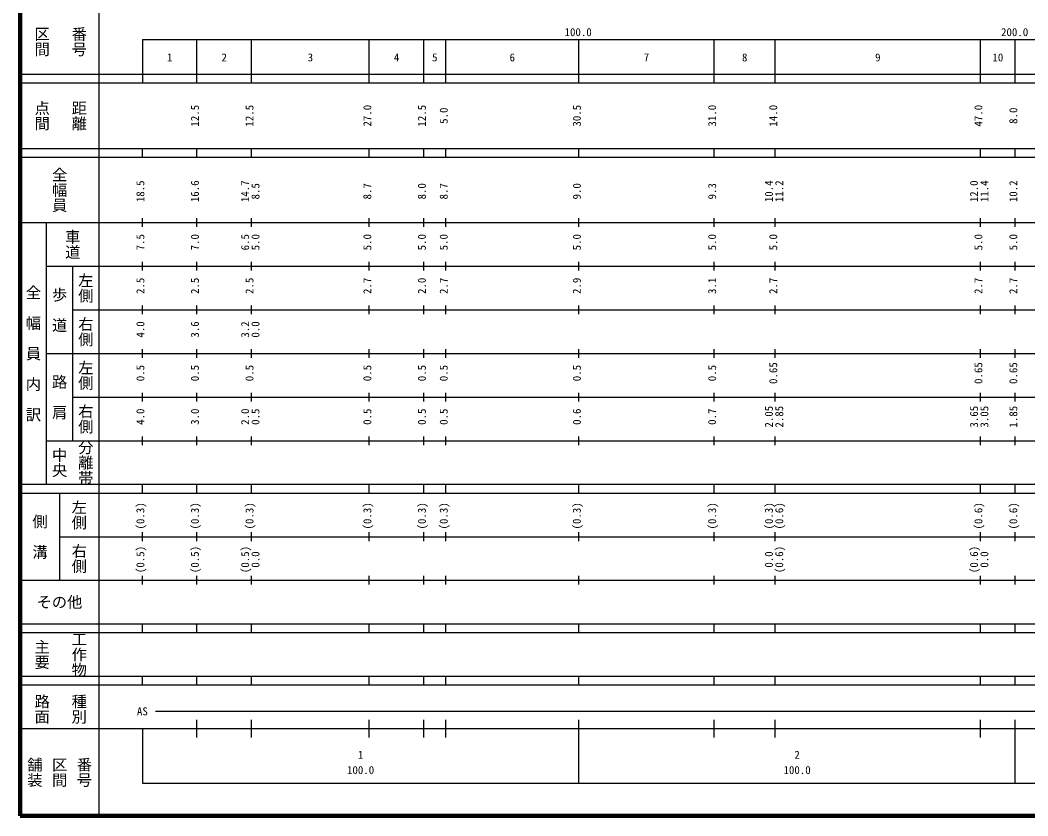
# Model space of a CAD drawing. Units: millimetres on the paper, enlarged 1000 times. Extents: x 40000 to 680000, y 20000 to 380000.
# Drawn here: x 40000 to 270872, y 20000 to 202409 of the extents above; entities that cross this region are included whole.
import ezdxf
from ezdxf.enums import TextEntityAlignment as Align

# ---------------------------------------------------------------- set-up
doc = ezdxf.new("R2010")
doc.units = ezdxf.units.MM
doc.header["$LTSCALE"] = 1000
doc.layers.add('M-TTL', color=2, linetype='Continuous', lineweight=140)
doc.layers.add('M-TTL-BAND', color=7, linetype='Continuous', lineweight=25)
doc.styles.add('@ＭＳ ゴシック', font='')
doc.styles.add('ＭＳ ゴシック', font='')
doc.styles.get('@ＭＳ ゴシック').set_extended_font_data('@MS Gothic')
doc.styles.get('ＭＳ ゴシック').set_extended_font_data('MS Gothic')

msp = doc.modelspace()

# ---------------------------------------------------------------- linework, layer by layer
at = {"layer": 'M-TTL'}
for p, q in [((40000, 380000), (40000, 20000)), ((40000, 20000), (680000, 20000))]:
    msp.add_line(p, q, dxfattribs=at)
at = {"layer": 'M-TTL-BAND'}
for p, q in [((58000, 370000), (58000, 20000)), ((68000, 198000), (579000, 198000)), ((68000, 198000), (68000, 188000)), ((80500, 188000), (80500, 198000)), ((93000, 188000), (93000, 198000)), ((120000, 188000), (120000, 198000)), ((132500, 188000), (132500, 198000)), ((137500, 188000), (137500, 198000)), ((168000, 188000), (168000, 198000)), ((199000, 188000), (199000, 198000)), ((213000, 188000), (213000, 198000)), ((260000, 188000), (260000, 198000)), ((268000, 188000), (268000, 198000)), ((40000, 190000), (579000, 190000)), ((40000, 188000), (579000, 188000)), ((40000, 173000), (579000, 173000)), ((40000, 171000), (579000, 171000)), ((68000, 171000), (68000, 173000)), ((80500, 171000), (80500, 173000)), ((93000, 171000), (93000, 173000)), ((120000, 171000), (120000, 173000)), ((132500, 171000), (132500, 173000)), ((137500, 171000), (137500, 173000)), ((168000, 171000), (168000, 173000)), ((199000, 171000), (199000, 173000)), ((213000, 171000), (213000, 173000)), ((260000, 171000), (260000, 173000)), ((268000, 171000), (268000, 173000)), ((68000, 155000), (68000, 157000)), ((80500, 155000), (80500, 157000)), ((93000, 155000), (93000, 157000)), ((120000, 155000), (120000, 157000)), ((132500, 155000), (132500, 157000)), ((137500, 155000), (137500, 157000)), ((168000, 155000), (168000, 157000)), ((199000, 155000), (199000, 157000)), ((213000, 155000), (213000, 157000)), ((260000, 155000), (260000, 157000)), ((268000, 155000), (268000, 157000)), ((40000, 156000), (579000, 156000)), ((46000, 96000), (46000, 156000)), ((46000, 146000), (579000, 146000)), ((52000, 146000), (52000, 106000)), ((68000, 145000), (68000, 147000)), ((80500, 145000), (80500, 147000)), ((93000, 145000), (93000, 147000)), ((120000, 145000), (120000, 147000)), ((132500, 145000), (132500, 147000)), ((137500, 145000), (137500, 147000)), ((168000, 145000), (168000, 147000)), ((199000, 145000), (199000, 147000)), ((213000, 145000), (213000, 147000)), ((260000, 145000), (260000, 147000)), ((268000, 145000), (268000, 147000)), ((68000, 135000), (68000, 137000)), ((80500, 135000), (80500, 137000)), ((93000, 135000), (93000, 137000)), ((120000, 135000), (120000, 137000)), ((132500, 135000), (132500, 137000)), ((137500, 135000), (137500, 137000)), ((168000, 135000), (168000, 137000)), ((199000, 135000), (199000, 137000)), ((213000, 135000), (213000, 137000)), ((260000, 135000), (260000, 137000)), ((268000, 135000), (268000, 137000)), ((52000, 136000), (579000, 136000)), ((68000, 125000), (68000, 127000)), ((80500, 125000), (80500, 127000)), ((93000, 125000), (93000, 127000)), ((120000, 125000), (120000, 127000)), ((132500, 125000), (132500, 127000)), ((137500, 125000), (137500, 127000)), ((168000, 125000), (168000, 127000)), ((199000, 125000), (199000, 127000)), ((213000, 125000), (213000, 127000)), ((260000, 125000), (260000, 127000)), ((268000, 125000), (268000, 127000)), ((46000, 126000), (579000, 126000)), ((52000, 116000), (579000, 116000)), ((68000, 115000), (68000, 117000)), ((80500, 115000), (80500, 117000)), ((93000, 115000), (93000, 117000)), ((120000, 115000), (120000, 117000)), ((132500, 115000), (132500, 117000)), ((137500, 115000), (137500, 117000)), ((168000, 115000), (168000, 117000)), ((199000, 115000), (199000, 117000)), ((213000, 115000), (213000, 117000)), ((260000, 115000), (260000, 117000)), ((268000, 115000), (268000, 117000)), ((68000, 105000), (68000, 107000)), ((80500, 105000), (80500, 107000)), ((93000, 105000), (93000, 107000)), ((120000, 105000), (120000, 107000)), ((132500, 105000), (132500, 107000)), ((137500, 105000), (137500, 107000)), ((168000, 105000), (168000, 107000)), ((199000, 105000), (199000, 107000)), ((213000, 105000), (213000, 107000)), ((260000, 105000), (260000, 107000)), ((268000, 105000), (268000, 107000)), ((46000, 106000), (579000, 106000)), ((40000, 96000), (579000, 96000)), ((68000, 94000), (68000, 96000)), ((80500, 94000), (80500, 96000)), ((93000, 94000), (93000, 96000)), ((120000, 94000), (120000, 96000)), ((132500, 94000), (132500, 96000)), ((137500, 94000), (137500, 96000)), ((168000, 94000), (168000, 96000)), ((199000, 94000), (199000, 96000)), ((213000, 94000), (213000, 96000)), ((260000, 94000), (260000, 96000)), ((268000, 94000), (268000, 96000)), ((40000, 94000), (579000, 94000)), ((49000, 94000), (49000, 74000)), ((49000, 84000), (579000, 84000)), ((68000, 83000), (68000, 85000)), ((80500, 83000), (80500, 85000)), ((93000, 83000), (93000, 85000)), ((120000, 83000), (120000, 85000)), ((132500, 83000), (132500, 85000)), ((137500, 83000), (137500, 85000)), ((168000, 83000), (168000, 85000)), ((199000, 83000), (199000, 85000)), ((213000, 83000), (213000, 85000)), ((260000, 83000), (260000, 85000)), ((268000, 83000), (268000, 85000)), ((40000, 74000), (579000, 74000)), ((68000, 73000), (68000, 75000)), ((80500, 73000), (80500, 75000)), ((93000, 73000), (93000, 75000)), ((120000, 73000), (120000, 75000)), ((132500, 73000), (132500, 75000)), ((137500, 73000), (137500, 75000)), ((168000, 73000), (168000, 75000)), ((199000, 73000), (199000, 75000)), ((213000, 73000), (213000, 75000)), ((260000, 73000), (260000, 75000)), ((268000, 73000), (268000, 75000)), ((40000, 64000), (579000, 64000)), ((68000, 62000), (68000, 64000)), ((80500, 62000), (80500, 64000)), ((93000, 62000), (93000, 64000)), ((120000, 62000), (120000, 64000)), ((132500, 62000), (132500, 64000)), ((137500, 62000), (137500, 64000)), ((168000, 62000), (168000, 64000)), ((199000, 62000), (199000, 64000)), ((213000, 62000), (213000, 64000)), ((260000, 62000), (260000, 64000)), ((268000, 62000), (268000, 64000)), ((40000, 62000), (579000, 62000)), ((40000, 52000), (579000, 52000)), ((68000, 50000), (68000, 52000)), ((80500, 50000), (80500, 52000)), ((93000, 50000), (93000, 52000)), ((120000, 50000), (120000, 52000)), ((132500, 50000), (132500, 52000)), ((137500, 50000), (137500, 52000)), ((168000, 50000), (168000, 52000)), ((199000, 50000), (199000, 52000)), ((213000, 50000), (213000, 52000)), ((260000, 50000), (260000, 52000)), ((268000, 50000), (268000, 52000)), ((40000, 50000), (579000, 50000)), ((71000, 44000), (565000, 44000)), ((80500, 38000), (80500, 42000)), ((93000, 38000), (93000, 42000)), ((120000, 38000), (120000, 42000)), ((132500, 38000), (132500, 42000)), ((137500, 38000), (137500, 42000)), ((168000, 27500), (168000, 42000)), ((199000, 38000), (199000, 42000)), ((213000, 38000), (213000, 42000)), ((260000, 38000), (260000, 42000)), ((268000, 27500), (268000, 42000)), ((40000, 40000), (579000, 40000)), ((68000, 40000), (68000, 27500)), ((68000, 27500), (579000, 27500))]:
    msp.add_line(p, q, dxfattribs=at)

# ---------------------------------------------------------------- texts
at = {"layer": 'M-TTL-BAND', "style": '@ＭＳ ゴシック'}
for s, p in [('区間', (45000, 197500)), ('番号', (53500, 197500)), ('点間', (45000, 180500)), ('距離', (53500, 180500)), ('全幅員', (49000, 163500)), ('車道', (52000, 151000)), ('左側', (55000, 141000)), ('全\u3000幅\u3000員\u3000内\u3000訳', (43000, 126000)), ('歩\u3000道', (49000, 136000)), ('右側', (55000, 131000)), ('左側', (55000, 121000)), ('路\u3000肩', (49000, 116000)), ('右側', (55000, 111000)), ('中央', (49000, 101000)), ('分離帯', (55000, 101000)), ('左側', (53500, 89000)), ('側\u3000溝', (44500, 84000)), ('右側', (53500, 79000)), ('主要', (45000, 57000)), ('工作物', (53500, 57000)), ('路面', (45000, 44500)), ('種別', (53500, 44500)), ('舗装', (43333, 30000)), ('区間', (49000, 30000)), ('番号', (54667, 30000))]:
    msp.add_text(s, height=2566, rotation=270, dxfattribs=at).set_placement(p, align=Align.MIDDLE_CENTER)
at = {"layer": 'M-TTL-BAND', "style": 'ＭＳ ゴシック'}
for s, p in [('100.0', (167844, 198195)), ('200.0', (267844, 198195)), ('1', (74250, 192405)), ('2', (86750, 192405)), ('3', (106500, 192405)), ('4', (126250, 192405)), ('5', (135000, 192405)), ('6', (152750, 192405)), ('7', (183500, 192405)), ('8', (206000, 192405)), ('9', (236500, 192405)), ('10', (264000, 192405)), ('AS', (68000, 42500)), ('1', (118000, 32523)), ('2', (218000, 32523)), ('100.0', (118000, 29033)), ('100.0', (218000, 29033))]:
    msp.add_text(s, height=1833, dxfattribs=at).set_placement(p, align=Align.BOTTOM_CENTER)
for s, p in [('12.5', (81500, 180500)), ('12.5', (94000, 180500)), ('27.0', (121000, 180500)), ('12.5', (133500, 180500)), ('30.5', (169000, 180500)), ('31.0', (200000, 180500)), ('14.0', (214000, 180500)), ('47.0', (261000, 180500)), ('5.0', (138500, 180500)), ('8.0', (269000, 180500)), ('18.5', (69000, 163174)), ('16.6', (81500, 163174)), ('14.7', (93000, 163174)), ('8.5', (95370, 163174)), ('8.7', (121000, 163174)), ('8.0', (133500, 163174)), ('8.7', (138500, 163174)), ('9.0', (169000, 163174)), ('9.3', (200000, 163174)), ('10.4', (213000, 163174)), ('11.2', (215370, 163174)), ('12.0', (260000, 163174)), ('11.4', (262370, 163174)), ('10.2', (269000, 163174)), ('7.5', (69000, 151500)), ('7.0', (81500, 151500)), ('6.5', (93000, 151500)), ('5.0', (95370, 151500)), ('5.0', (121000, 151500)), ('5.0', (133500, 151500)), ('5.0', (138500, 151500)), ('5.0', (169000, 151500)), ('5.0', (200000, 151500)), ('5.0', (214000, 151500)), ('5.0', (261000, 151500)), ('5.0', (269000, 151500)), ('2.5', (69000, 141500)), ('2.5', (81500, 141500)), ('2.5', (94000, 141500)), ('2.7', (121000, 141500)), ('2.0', (133500, 141500)), ('2.7', (138500, 141500)), ('2.9', (169000, 141500)), ('3.1', (200000, 141500)), ('2.7', (214000, 141500)), ('2.7', (261000, 141500)), ('2.7', (269000, 141500)), ('4.0', (69000, 131500)), ('3.6', (81500, 131500)), ('3.2', (93000, 131500)), ('0.0', (95370, 131500)), ('0.5', (69000, 121500)), ('0.5', (81500, 121500)), ('0.5', (94000, 121500)), ('0.5', (121000, 121500)), ('0.5', (133500, 121500)), ('0.5', (138500, 121500)), ('0.5', (169000, 121500)), ('0.5', (200000, 121500)), ('0.65', (214000, 121500)), ('0.65', (261000, 121500)), ('0.65', (269000, 121500)), ('4.0', (69000, 111500)), ('3.0', (81500, 111500)), ('2.0', (93000, 111500)), ('0.5', (95370, 111500)), ('0.5', (121000, 111500)), ('0.5', (133500, 111500)), ('0.5', (138500, 111500)), ('0.6', (169000, 111500)), ('0.7', (200000, 111500)), ('2.05', (213000, 111500)), ('2.85', (215370, 111500)), ('3.65', (260000, 111500)), ('3.05', (262370, 111500)), ('1.85', (269000, 111500)), ('(0.3)', (69000, 88764)), ('(0.3)', (81500, 88764)), ('(0.3)', (94000, 88764)), ('(0.3)', (121000, 88764)), ('(0.3)', (133500, 88764)), ('(0.3)', (138500, 88764)), ('(0.3)', (169000, 88764)), ('(0.3)', (200000, 88764)), ('(0.3)', (213000, 88764)), ('(0.6)', (215370, 88764)), ('(0.6)', (261000, 88764)), ('(0.6)', (269000, 88764)), ('(0.5)', (69000, 78764)), ('(0.5)', (81500, 78764)), ('(0.5)', (93000, 78764)), ('(0.6)', (215370, 78764)), ('(0.6)', (260000, 78764)), ('0.0', (95370, 78764)), ('0.0', (213000, 78764)), ('0.0', (262370, 78764))]:
    msp.add_text(s, height=1833, rotation=90, dxfattribs=at).set_placement(p, align=Align.BOTTOM_CENTER)
msp.add_text('その他', height=2566, dxfattribs=at).set_placement((49000, 69000), align=Align.MIDDLE_CENTER)

doc.saveas('drawing.dxf')
